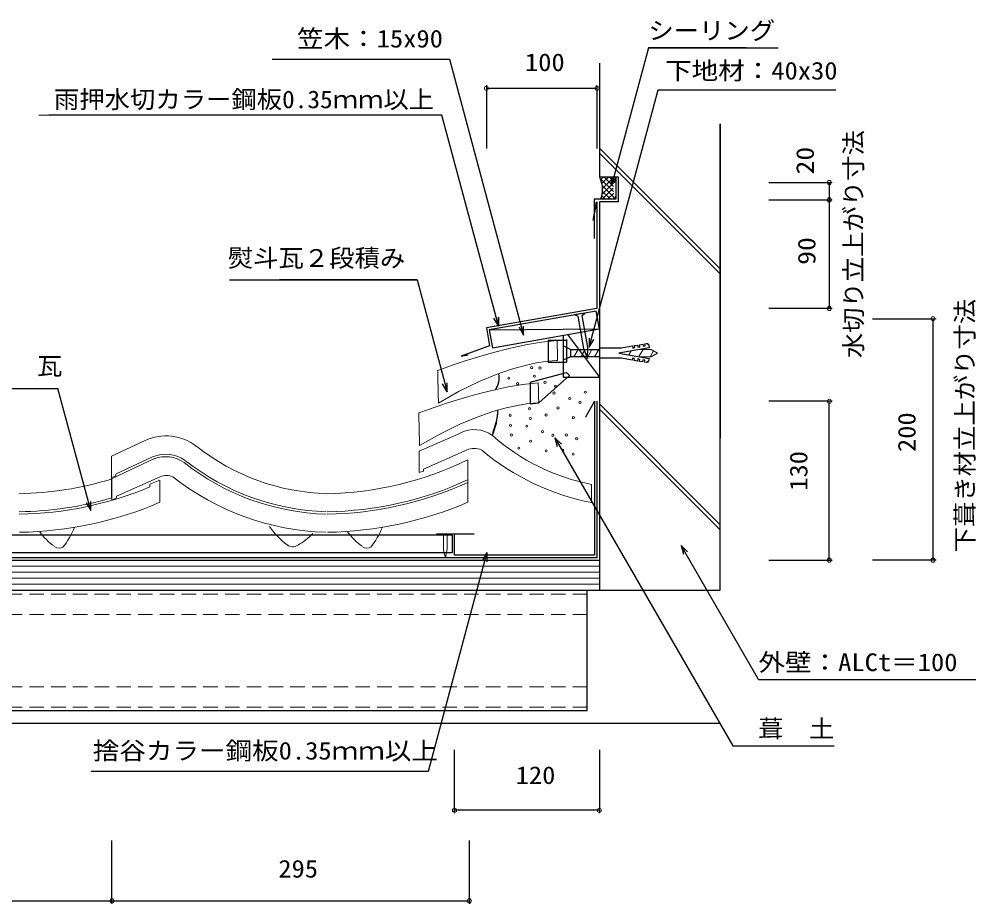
# Model space of a CAD drawing. Units: millimetres, scale not verified. Extents: x -656 to 651, y -363 to 370.
# Drawn here: x -142 to 651, y -363 to 370 of the extents above; entities that cross this region are included whole.
import ezdxf
from ezdxf.enums import TextEntityAlignment as Align

# ---------------------------------------------------------------- set-up
doc = ezdxf.new("R2010")
doc.units = ezdxf.units.MM
doc.header["$LTSCALE"] = 10
doc.linetypes.add('DASHED1', pattern=[1.8, 1.2, -0.6])
doc.linetypes.add('DASHED3', pattern=[4, 3, -1])
doc.layers.add('0-0_LAYER001', color=2, linetype='Continuous', lineweight=18)
doc.layers.add('0-1_LAYER004', color=7, linetype='Continuous')
doc.styles.add('ＭＳ ゴシック', font='')
doc.styles.get('ＭＳ ゴシック').set_extended_font_data('MS Gothic')

msp = doc.modelspace()

# ---------------------------------------------------------------- linework, layer by layer
at = {"layer": '0-0_LAYER001'}
for p, q in [((348.77, 231.82), (379.34, 345.93)), ((379.34, 345.93), (475.66, 345.93)), ((338.8, 239.06), (338.8, 333.12)), ((245.25, 314.83), (245.25, 262.33)), ((245.25, 312.33), (336.8, 312.33)), ((336.8, 314.83), (336.8, 262.33)), ((208.32, 289.99), (-125.51, 289.99)), ((255.13, 115.31), (208.32, 289.99)), ((438.8, 282.83), (438.8, 22.48)), ((438.8, 162.74), (338.8, 262.74)), ((438.8, 158.5), (338.8, 258.5)), ((354.4, 239.06), (338.8, 239.06)), ((339.88, 236.73), (342.21, 239.06)), ((340.9, 233.34), (346.62, 239.06)), ((341.39, 229.42), (351.03, 239.06)), ((350.48, 231.01), (342.43, 239.06)), ((351.63, 234.27), (346.84, 239.06)), ((352.32, 237.99), (351.25, 239.06)), ((352.32, 235.94), (352.32, 239.06)), ((354.4, 218.26), (354.4, 239.06)), ((350.41, 226.67), (339.55, 237.53)), ((341.04, 224.65), (352.32, 235.94)), ((352.32, 220.34), (341.23, 231.43)), ((352.32, 220.34), (352.32, 235.94)), ((531.63, 234.26), (479.13, 234.26)), ((529.13, 219.86), (529.13, 234.26)), ((343.5, 220.34), (340.7, 223.14)), ((341.14, 220.34), (350.27, 229.48)), ((347.91, 220.34), (341.33, 226.92)), ((345.55, 220.34), (350.68, 225.47)), ((349.96, 220.34), (352.01, 222.39)), ((336.2, 218.26), (333.42, 202.91)), ((352.32, 220.34), (334.4, 220.34)), ((334.4, 187.86), (334.4, 220.34)), ((336.8, 129.86), (336.8, 218.26)), ((354.4, 218.26), (338.8, 218.26)), ((338.8, 140.12), (338.8, 218.26)), ((531.63, 219.86), (479.13, 219.86)), ((529.13, 129.86), (529.13, 219.86)), ((338.8, 190.69), (338.8, -78.62)), ((187.77, 153.51), (36.67, 153.51)), ((212.6, 60.86), (187.77, 153.51)), ((245.25, 113.72), (336.8, 129.86)), ((247.57, 112.09), (336.2, 127.72)), ((531.63, 129.86), (479.13, 129.86)), ((317.98, 124.51), (326.75, 126.06)), ((320.82, 123.39), (317.98, 124.51)), ((320.82, 123.39), (325.51, 96.8)), ((324.47, 124.03), (326.75, 126.06)), ((324.47, 124.03), (329.16, 97.44)), ((617.56, 121.38), (565.06, 121.38)), ((615.06, -78.62), (615.06, 121.38)), ((245.25, 113.72), (247.85, 98.94)), ((247.57, 112.09), (250.17, 97.32)), ((250.17, 97.32), (338.8, 112.95)), ((296.24, 103.63), (311.54, 103.63)), ((308.8, 72.95), (308.8, 107.66)), ((338.8, 72.95), (312.31, 108.28)), ((224.27, 90.36), (247.85, 98.94)), ((308.8, 86.95), (308.8, 98.95)), ((314.8, 95.95), (308.8, 98.95)), ((314.8, 89.95), (314.8, 95.95)), ((338.8, 95.95), (314.8, 95.95)), ((317.69, 89.95), (321.15, 95.95)), ((323.41, 89.95), (326.88, 95.95)), ((325.51, 96.8), (328.95, 88.56)), ((328.95, 88.56), (329.16, 97.44)), ((329.14, 89.95), (332.6, 95.95)), ((334.86, 89.95), (338.32, 95.95)), ((338.8, 97.2), (357, 97.2)), ((338.8, 88.7), (338.8, 97.2)), ((354.78, 92.95), (380.05, 97.41)), ((366.1, 98.8), (357, 97.2)), ((366.39, 97.13), (366.1, 98.81)), ((366.39, 97.13), (368.07, 97.43)), ((370.43, 99.57), (367.77, 99.1)), ((368.07, 97.43), (367.77, 99.1)), ((370.73, 97.9), (370.43, 99.57)), ((370.73, 97.9), (372.4, 98.19)), ((371.52, 90), (374.96, 95.95)), ((381.8, 95.95), (371.79, 95.95)), ((374.76, 100.33), (372.1, 99.86)), ((372.4, 98.19), (372.1, 99.86)), ((375.06, 98.66), (374.76, 100.33)), ((375.06, 98.66), (376.73, 98.95)), ((377.92, 100.89), (376.44, 100.63)), ((376.73, 98.95), (376.44, 100.63)), ((379.65, 99.67), (380.05, 97.41)), ((386.8, 92.95), (381.8, 95.95)), ((224.27, 90.36), (230.18, 91.38)), ((308.8, 86.95), (314.8, 89.95)), ((338.8, 89.95), (314.8, 89.95)), ((338.8, 88.7), (357, 88.7)), ((354.78, 92.95), (379.88, 88.53)), ((365.92, 87.13), (357, 88.7)), ((363.14, 91.48), (365.03, 94.76)), ((366.22, 88.8), (365.92, 87.13)), ((366.22, 88.8), (367.89, 88.51)), ((367.89, 88.51), (367.6, 86.83)), ((370.55, 88.04), (370.26, 86.36)), ((370.55, 88.04), (372.23, 87.74)), ((381.8, 89.95), (371.8, 89.95)), ((372.23, 87.74), (371.93, 86.07)), ((374.89, 87.27), (374.59, 85.6)), ((374.88, 87.27), (376.56, 86.98)), ((379.48, 86.26), (379.88, 88.53)), ((380.73, 89.95), (383.58, 94.89)), ((381.8, 89.95), (386.8, 92.95)), ((370.26, 86.36), (367.6, 86.83)), ((374.59, 85.6), (371.93, 86.07)), ((376.56, 86.98), (376.26, 85.31)), ((377.74, 85.04), (376.26, 85.3)), ((308.8, 72.95), (338.8, 72.95)), ((334.8, 52.95), (327.3, 39.96)), ((334.8, 52.95), (334.8, -74.62)), ((438.8, -49.26), (338.8, 50.74)), ((531.63, 52.95), (479.13, 52.95)), ((529.13, -78.62), (529.13, 52.95)), ((438.8, -53.5), (338.8, 46.5)), ((438.8, 25.38), (438.8, -103.62)), ((-610.16, -57.62), (216.8, -57.62)), ((218.8, -56.88), (203.8, -56.88)), ((208.17, -56.88), (214.43, -56.88)), ((209.8, -57.88), (208.17, -56.88)), ((209.8, -57.88), (209.8, -70.21)), ((212.8, -57.88), (214.43, -56.88)), ((212.8, -57.88), (212.8, -69.4)), ((216.8, -57.62), (216.8, -72.62)), ((218.8, -56.88), (218.8, -74.62)), ((209.8, -70.21), (211.3, -76.88)), ((211.3, -76.88), (212.8, -69.4)), ((-610.16, -72.62), (216.8, -72.62)), ((338.8, -78.62), (-610.16, -78.62)), ((245.65, -72.43), (197.06, -253.79)), ((218.8, -74.62), (334.8, -74.62)), ((531.63, -78.62), (479.13, -78.62)), ((617.56, -78.62), (565.06, -78.62)), ((338.8, -103.62), (-610.16, -103.62)), ((328.8, -103.62), (328.8, -203.62)), ((328.8, -203.62), (-610.16, -203.62)), ((438.8, -213.62), (-610.16, -213.62)), ((218.8, -288.36), (218.8, -235.86)), ((338.8, -288.36), (338.8, -235.86)), ((197.06, -253.79), (-82.17, -253.79)), ((218.8, -285.86), (338.8, -285.86)), ((-64.89, -363.43), (-64.89, -310.93)), ((231.17, -363.43), (231.17, -310.93)), ((-319.89, -360.93), (-64.89, -360.93)), ((-64.89, -360.93), (231.17, -360.93))]:
    msp.add_line(p, q, dxfattribs=at)
at = {"layer": '0-0_LAYER001', "color": 3}
for p, q in [((303.78, 103.34), (290.85, 101.99)), ((288.18, 68.21), (275.24, 66.86))]:
    msp.add_line(p, q, dxfattribs=at)
at = {"layer": '0-0_LAYER001', "linetype": 'DASHED3'}
for p in [(336.8, 52.95), (-610.16, -76.62)]:
    msp.add_line(p, (336.8, -76.62), dxfattribs=at)
at = {"layer": '0-0_LAYER001', "color": 4}
for p, q in [((189.47, 11.73), (223.7, 26.7)), ((-65.2, 7.64), (-37.5, 20.49)), ((189.47, 11.73), (189.47, -5.99)), ((193.19, -3.29), (229.38, 12.87)), ((-65.2, -27.08), (-65.2, 7.64)), ((-64.79, -10.93), (-29.75, 5.45)), ((-61.46, -7.16), (-31.18, 6.88)), ((229.8, -30.72), (229.8, 4.4)), ((-61.72, -7.39), (-61.72, -8.88)), ((189.47, -5.99), (193.18, -4.88)), ((193.19, -3.29), (193.19, -4.9)), ((-61.72, -8.88), (-65.08, -10.2)), ((-61.19, -25.62), (-25, -9.47)), ((-33.47, -15.56), (-25.09, -12.42)), ((-33.47, -15.56), (-33.47, -17.99)), ((-25.09, -30.73), (-25.09, -12.42)), ((332.33, -15.9), (332.33, -30.97)), ((-61.19, -25.62), (-61.19, -27.04))]:
    msp.add_line(p, q, dxfattribs=at)
at = {"layer": '0-0_LAYER001', "color": 1}
for p, q in [((338.8, -83.62), (-610.16, -83.62)), ((338.8, -88.62), (-610.16, -88.62)), ((338.8, -93.62), (-610.16, -93.62)), ((338.8, -98.62), (-610.16, -98.62))]:
    msp.add_line(p, q, dxfattribs=at)
at = {"layer": '0-0_LAYER001', "color": 1, "linetype": 'DASHED1'}
for p, q in [((328.8, -106.82), (-610.16, -106.82)), ((328.8, -123.62), (-610.16, -123.62)), ((328.8, -183.62), (-610.16, -183.62)), ((328.8, -200.42), (-610.16, -200.42))]:
    msp.add_line(p, q, dxfattribs=at)
at = {"layer": '0-0_LAYER001'}
for points in [[(275.98, 107.78), (214.74, 336.33), (67.74, 336.33)], [(330.37, 97.81), (387.49, 310.96), (534.49, 310.96)], [(352.52, 238.31), (348.77, 231.82), (348.77, 239.32)], [(336.2, 127.72), (338.8, 112.95), (247.57, 112.09)], [(255.13, 122.81), (255.13, 115.31), (251.38, 121.8)], [(275.98, 115.28), (275.98, 107.78), (272.23, 114.28)], [(296.24, 103.63), (296.24, 85.28), (311.54, 85.28), (311.54, 104.14)], [(334.12, 104.31), (330.37, 97.81), (330.37, 105.31)], [(281.56, 68.81), (311.54, 76.87), (314.09, 74.32)], [(281.56, 68.81), (281.56, 50.77), (288.57, 51.58), (314.09, 74.32)], [(-82.45, -37.52), (-109.55, 63.6), (-150.05, 63.6)], [(212.6, 68.36), (212.6, 60.86), (208.85, 67.35)], [(303.92, 15.52), (301.98, 22.76), (307.28, 17.46)], [(301.98, 22.76), (449.32, -232.45), (533.35, -232.45)], [(-82.45, -30.02), (-82.45, -37.52), (-86.2, -31.03)], [(338.8, -53.62), (338.8, -103.62), (438.8, -103.62)], [(408.45, -73.78), (406.51, -66.54), (411.81, -71.84)], [(406.51, -66.54), (470.56, -177.47), (650.56, -177.47)], [(241.9, -78.93), (245.65, -72.43), (245.65, -79.93)]]:
    msp.add_lwpolyline(points, dxfattribs=at)
at = {"layer": '0-0_LAYER001', "color": 3}
for points in [[(303.78, 103.34), (303.79, 102.88), (303.82, 101.61), (303.87, 99.75), (303.92, 97.49), (303.98, 95.03), (304.04, 92.57), (304.09, 90.3), (304.13, 88.44), (304.16, 87.18), (304.17, 86.71), (303.03, 86.7), (299.65, 86.53), (294.17, 85.96), (286.67, 84.75), (277.27, 82.69), (266.08, 79.54), (253.19, 75.07), (238.73, 69.05), (222.8, 61.25), (205.49, 51.43), (205.48, 52.19), (205.43, 54.25), (205.36, 57.28), (205.27, 60.96), (205.18, 64.97), (205.08, 68.97), (204.99, 72.65), (204.92, 75.68), (204.87, 77.74), (204.86, 78.5), (206.51, 79.12), (211.17, 80.83), (218.4, 83.37), (227.76, 86.49), (238.8, 89.94), (251.09, 93.47), (264.17, 96.83), (277.61, 99.76), (290.96, 102.01)], [(288.18, 68.21), (288.19, 67.75), (288.22, 66.48), (288.26, 64.62), (288.32, 62.36), (288.38, 59.9), (288.43, 57.44), (288.49, 55.17), (288.53, 53.31), (288.56, 52.05), (288.57, 51.58), (287.42, 51.57), (284.05, 51.4), (278.56, 50.83), (271.07, 49.62), (261.67, 47.56), (250.47, 44.41), (237.59, 39.94), (223.13, 33.92), (207.19, 26.12), (189.89, 16.3), (189.87, 17.06), (189.83, 19.12), (189.75, 22.15), (189.67, 25.83), (189.57, 29.84), (189.48, 33.84), (189.39, 37.52), (189.32, 40.55), (189.27, 42.61), (189.25, 43.37), (190.91, 43.99), (195.57, 45.7), (202.8, 48.24), (212.16, 51.36), (223.2, 54.81), (235.48, 58.34), (248.57, 61.7), (262, 64.63), (275.36, 66.88)]]:
    msp.add_lwpolyline(points, dxfattribs=at)
at = {"layer": '0-0_LAYER001', "color": 4}
msp.add_lwpolyline([(-61.19, -27.04), (-65.09, -28.87), (-65.09, -11.38)], dxfattribs=at)
at = {"layer": '0-0_LAYER001'}
for centre, radius in [((245.25, 312.33), 1.7), ((336.8, 312.33), 1.7), ((529.13, 234.26), 1.7), ((529.13, 219.86), 1.7), ((529.13, 219.86), 1.7), ((529.13, 129.86), 1.7), ((615.06, 121.38), 1.7), ((282.65, 80.89), 0.9), ((289.59, 80.53), 0.9), ((263.85, 72.09), 0.9), ((284.86, 73.82), 0.9), ((271.04, 67.64), 0.9), ((293.72, 68.67), 0.9), ((302.23, 65.52), 0.9), ((301.22, 59.85), 0.9), ((314.25, 55.34), 0.9), ((327.14, 60.58), 0.9), ((280.89, 46.84), 0.9), ((304.47, 47.45), 0.9), ((322.76, 52.18), 0.9), ((529.13, 52.95), 1.7), ((264.93, 41.35), 0.9), ((281.56, 38.76), 0.9), ((294.65, 41.6), 0.9), ((317.29, 39.41), 0.9), ((265.18, 33.12), 0.9), ((278.69, 32.39), 0.9), ((265.85, 25.04), 0.9), ((291.72, 27.87), 0.9), ((300.23, 24.72), 0.9), ((311.4, 25.09), 0.9), ((281.94, 19.99), 0.9), ((319.92, 21.94), 0.9), ((272.11, 14.13), 0.9), ((294.75, 11.94), 0.9), ((308.53, 12.3), 0.9), ((317.04, 9.14), 0.9), ((529.13, -78.62), 1.7), ((615.06, -78.62), 1.7), ((218.8, -285.86), 1.7), ((338.8, -285.86), 1.7), ((-64.89, -360.93), 1.7), ((-64.89, -360.93), 1.7), ((231.17, -360.93), 1.7)]:
    msp.add_circle(centre, radius, dxfattribs=at)
for centre, radius, start, end in [((319.3, 228.66), 22.1, 337.88465, 28.07264), ((378.17, 99.41), 1.5, 10.45127, 99.63753), ((378, 86.52), 1.5, 259.83899, 350.14733), ((235.27, 73.02), 20.34, 328.67859, 7.13189), ((186.18, 52.7), 68.98, 338.19537, 354.35825)]:
    msp.add_arc(centre, radius, start, end, dxfattribs=at)
at = {"layer": '0-0_LAYER001', "color": 4}
for centre, radius, start, end in [((-20.04, -16.34), 40.68, 51.53531, 115.27963), ((235.32, 4.23), 25.3, 53.94264, 117.01753), ((364.62, 152.77), 171.73, 228.22927, 259.16159), ((-20.39, -18.61), 27.73, 54.17618, 112.93031), ((118.2, 158.78), 182.38, 231.7756, 268.38173), ((235.06, -3.63), 17.57, 69.91802, 110.08197), ((370.86, 166.29), 200.99, 229.91572, 258.94353), ((-20.4, -19.11), 26.21, 54.56427, 111.2666), ((118.2, 158.78), 199.38, 231.7756, 268.38173), ((118.2, 158.78), 199.38, 231.7756, 268.38173), ((118.2, 158.78), 197.38, 231.7756, 268.38173), ((108.66, 251.67), 275.28, 270.90795, 296.07098), ((-146.23, 251.66), 275.28, 270.90795, 287.11988), ((-19.89, -21.57), 13.08, 65.55343, 112.8327), ((118.2, 158.78), 214.38, 231.7756, 268.38173), ((118.2, 158.78), 214.38, 231.7756, 268.38173), ((108.66, 251.67), 290.28, 270.90795, 294.63108), ((108.66, 251.67), 292.28, 270.90795, 294.48746), ((-146.23, 251.66), 292.28, 270.90795, 292.69346), ((-146.23, 251.66), 290.28, 270.90795, 286.21009), ((-146.23, 251.66), 307.28, 270.90795, 293.21983), ((108.66, 251.67), 307.28, 270.90795, 293.21983), ((-82.22, -24.73), 52.18, 215.53767, 234.46232), ((-160.08, -24.61), 69.67, 321.65733, 337.34946), ((114.88, -18.42), 58.84, 213.2508, 234.31144), ((172.67, -24.72), 52.18, 215.53767, 234.46232), ((94.81, -24.6), 69.67, 321.65733, 337.34946), ((68.5, -27.11), 44.13, 297.62161, 318.2313), ((-108.55, -62.43), 6.27, 234.10575, 303.29033), ((85, -59.57), 7.95, 234.52014, 301.23766), ((146.34, -62.42), 6.27, 234.10575, 303.29033)]:
    msp.add_arc(centre, radius, start, end, dxfattribs=at)
at = {"layer": '0-1_LAYER004'}
for p, q in [((460.34, 345.93), (379.34, 345.93)), ((379.34, 345.93), (486.85, 345.93)), ((67.74, 336.33), (214.74, 336.33)), ((245.25, 314.83), (245.25, 262.33)), ((245.25, 312.33), (336.8, 312.33)), ((330.37, 97.81), (387.49, 310.96)), ((336.8, 314.03), (336.8, 262.33)), ((387.49, 310.96), (534.49, 310.96)), ((208.32, 289.99), (-117.12, 289.99)), ((255.13, 115.46), (208.32, 289.99)), ((438.8, 282.83), (438.8, 22.48)), ((438.8, 162.74), (338.8, 262.74)), ((338.8, 258.5), (438.8, 158.5)), ((348.77, 231.82), (352.52, 238.31)), ((479.13, 234.26), (530.83, 234.26)), ((529.13, 234.26), (529.13, 129.86)), ((336.8, 218.26), (334.4, 208.32)), ((32.47, 153.51), (187.77, 153.51)), ((187.77, 153.51), (73.77, 153.51)), ((530.83, 129.86), (479.13, 129.86)), ((255.13, 115.46), (255.13, 122.81)), ((320.82, 123.39), (317.98, 124.51)), ((565.06, 121.38), (616.76, 121.38)), ((615.06, 121.38), (615.06, -76.92)), ((247.57, 112.09), (338.8, 112.95)), ((272.23, 114.28), (275.98, 107.78)), ((296.24, 103.63), (311.54, 103.63)), ((311.54, 104.14), (311.54, 85.28)), ((312.31, 108.28), (338.8, 72.95)), ((314.8, 95.95), (308.8, 98.95)), ((314.8, 95.95), (338.8, 95.95)), ((338.8, 89.95), (314.8, 89.95)), ((-150.05, 63.6), (-109.55, 63.6)), ((-82.45, -37.52), (-109.55, 63.6)), ((212.6, 60.86), (208.85, 67.35)), ((281.56, 68.81), (281.56, 50.77)), ((281.56, 50.77), (288.57, 51.58)), ((334.8, 52.95), (327.3, 39.96)), ((338.8, 50.74), (438.8, -49.26)), ((531.63, 52.95), (479.13, 52.95)), ((529.13, -78.62), (529.13, 52.95)), ((438.8, -53.5), (338.8, 46.5)), ((301.98, 22.76), (303.92, 15.52)), ((301.98, 22.76), (307.28, 17.46)), ((301.98, 22.76), (449.32, -232.45)), ((-610.16, -57.62), (216.8, -57.62)), ((406.51, -66.54), (411.81, -71.84)), ((-610.16, -78.62), (338.8, -78.62)), ((245.65, -72.43), (197.06, -253.79)), ((245.65, -72.43), (241.9, -78.93)), ((245.65, -72.43), (245.65, -79.93)), ((479.13, -78.62), (531.63, -78.62)), ((617.56, -78.62), (565.06, -78.62)), ((615.06, -76.92), (615.06, -78.62)), ((328.8, -203.62), (328.8, -103.62)), ((470.56, -177.47), (650.56, -177.47)), ((328.8, -203.62), (-610.16, -203.62)), ((-610.16, -213.62), (438.46, -213.62)), ((218.8, -287.56), (218.8, -235.86)), ((338.8, -235.86), (338.8, -287.56)), ((449.32, -232.45), (533.35, -232.45)), ((197.06, -253.79), (-82.17, -253.79)), ((338.8, -285.86), (218.8, -285.86)), ((-64.89, -362.63), (-64.89, -310.93)), ((231.17, -359.23), (231.17, -310.93)), ((-573.19, -360.93), (231.17, -360.93)), ((231.17, -359.23), (231.17, -363.43))]:
    msp.add_line(p, q, dxfattribs=at)
for points in [[(379.34, 345.93), (348.77, 231.82), (348.77, 239.06)], [(214.74, 336.33), (275.98, 107.78), (275.98, 115.28)], [(338.8, 333.12), (338.8, 239.06), (354.4, 239.06), (354.4, 218.26), (338.8, 218.26), (338.8, -103.62)], [(-610.16, -103.62), (438.8, -103.62), (438.8, 282.83)], [(352.32, 239.06), (352.32, 220.34), (334.4, 220.34), (334.4, 187.86)], [(336.8, 218.26), (336.8, 129.86), (245.25, 113.72), (247.85, 98.94), (224.27, 90.36), (230.18, 91.38)], [(479.13, 219.86), (529.13, 219.86), (530.83, 219.86)], [(187.77, 153.51), (212.6, 60.86), (212.6, 68.36)], [(255.13, 122.81), (255.13, 115.46), (251.38, 121.8)], [(320.82, 123.39), (325.51, 96.8), (328.95, 88.56), (329.16, 97.44), (324.47, 124.03), (326.75, 126.06), (317.98, 124.51)], [(296.24, 103.63), (296.24, 85.28), (311.54, 85.28)], [(308.8, 107.66), (308.8, 72.95), (338.8, 72.95)], [(330.37, 105.31), (330.37, 97.81), (334.12, 104.31)], [(314.8, 95.95), (314.8, 89.95), (308.8, 86.95)], [(338.8, 97.2), (357, 97.2), (366.1, 98.81), (366.39, 97.13), (368.07, 97.43), (367.77, 99.1), (370.43, 99.57), (370.73, 97.9), (372.4, 98.19), (372.1, 99.86), (374.76, 100.33), (375.06, 98.66), (376.73, 98.95), (376.44, 100.63), (377.92, 100.89), (379.65, 99.68), (380.05, 97.41), (354.78, 92.95), (379.88, 88.53), (379.47, 86.27), (377.74, 85.05), (376.26, 85.31), (376.56, 86.98), (374.89, 87.27), (374.59, 85.6), (371.93, 86.07), (372.23, 87.74), (370.55, 88.04), (370.26, 86.36), (367.6, 86.83), (367.89, 88.51), (366.22, 88.8)], [(366.22, 88.8), (365.92, 87.13), (357, 88.7), (338.8, 88.7)], [(281.56, 68.81), (311.54, 76.87), (314.09, 74.32), (288.57, 51.58)], [(336.8, 52.95), (336.8, -76.62), (-610.16, -76.62)], [(334.8, 52.95), (334.8, -74.62), (218.8, -74.62), (218.8, -56.88), (235.06, -56.88)], [(-86.2, -31.03), (-82.45, -37.52), (-82.45, -30.02)], [(216.8, -57.62), (216.8, -72.62), (-610.16, -72.62)], [(470.56, -177.47), (406.51, -66.54), (408.45, -73.78)]]:
    msp.add_lwpolyline(points, dxfattribs=at)
msp.add_lwpolyline([(247.57, 112.09), (250.17, 97.32), (338.8, 112.95), (336.2, 127.72)], close=True, dxfattribs=at)
for centre, radius, start, end in [((319.3, 228.66), 22.1, 337.88382, 23.66621), ((239.16, 72.2), 16.64, 324.77003, 11.57339), ((194.66, 47.82), 60.18, 337.38624, 357.91039)]:
    msp.add_arc(centre, radius, start, end, dxfattribs=at)

# ---------------------------------------------------------------- texts
at = {"layer": '0-0_LAYER001', "color": 7, "style": 'ＭＳ ゴシック'}
for s, width, p in [('シーリング', 1.05, (379.34, 348.43)), ('笠木：15x90', 1.1, (88.39, 341.73)), ('100', 1.1, (277.14, 322.16)), ('下地材：40x30', 1.1, (393.18, 315.17)), ('雨押水切カラー鋼板0.35ｍｍ以上', 1.05, (-112.93, 291.4)), ('熨斗瓦２段積み', 1.05, (31.07, 159.98)), ('桟\u3000瓦', 1.05, (-168.85, 70.5)), ('外壁：ALCt＝100', 1.1, (470.56, -174.97)), ('\u3000葺\u3000土', 1.05, (449.32, -229.95)), ('捨谷カラー鋼板0.35ｍｍ以上', 1.1, (-80.77, -248.26)), ('120', 1.1, (269.43, -268.51)), ('295', 1.1, (72.89, -346.05))]:
    msp.add_text(s, height=14.66, dxfattribs=dict(at, width=width)).set_placement(p, align=Align.BOTTOM_LEFT)
for s, width, p in [('水切り立上がり寸法', 1.05, (560.95, 88.68)), ('20', 1.15, (520.8, 240.91)), ('90', 1.15, (522.14, 166.04)), ('下葺き材立上がり寸法', 1.05, (653.22, -72.1)), ('200', 1.1, (605.04, 10.94)), ('130', 1.1, (515.45, -21.15))]:
    msp.add_text(s, height=14.66, rotation=90, dxfattribs=dict(at, width=width)).set_placement(p, align=Align.BOTTOM_LEFT)

doc.saveas('drawing.dxf')
